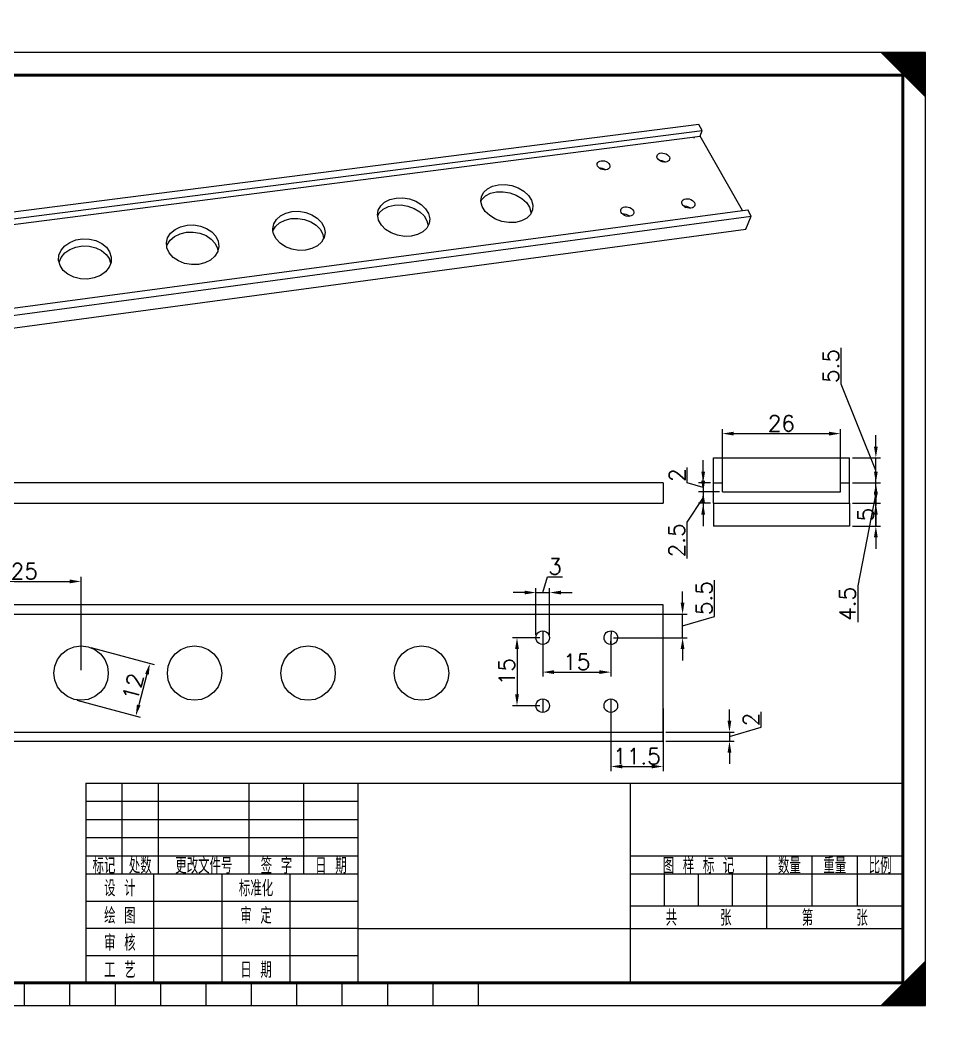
# Model space of a CAD drawing. Extents: x 540 to 851, y 596 to 820.
# Drawn here: x 644.8 to 851.3, y 595.6 to 819.8 of the extents above; entities that cross this region are included whole.
import ezdxf
from ezdxf.enums import TextEntityAlignment as Align

# ---------------------------------------------------------------- set-up
doc = ezdxf.new("R2010")
doc.units = 0
doc.header["$LTSCALE"] = 2
doc.layers.get('0').update_dxf_attribs({"linetype": 'CONTINUOUS', "lineweight": 18})
doc.layers.get('DEFPOINTS').update_dxf_attribs({"linetype": 'CONTINUOUS', "lineweight": 18})
for name, color, linetype, lineweight in [('00', 7, 'CONTINUOUS', 18), ('1', 6, 'CONTINUOUS', 18), ('BORDER', 7, 'CONTINUOUS', 18), ('DIM', 1, 'CONTINUOUS', 18), ('TEXT', 7, 'CONTINUOUS', 18)]:
    doc.layers.add(name, color=color, linetype=linetype, lineweight=lineweight)
doc.styles.get("Standard").update_dxf_attribs({"font": 'txt.shx', "bigfont": 'hzcf.shx'})
doc.styles.add('YKYHZ', font='gbenor.shx', dxfattribs={"bigfont": 'gbcbig.shx'})
doc.dimstyles.get("Standard").update_dxf_attribs({"dimtxt": 3.5, "dimasz": 2.5, "dimexe": 1, "dimexo": 0.625, "dimgap": 0.5, "dimtad": 1, "dimzin": 12, "dimdsep": 46, "dimtxsty": 'Standard', "dimcen": -0.09, "dimclrd": 256, "dimclre": 256, "dimclrt": 7, "dimazin": 3, "dimtfac": 1, "dimtmove": 1, "dimatfit": 3, "dimfxl": 1, "dimtolj": 1, "dimtzin": 0, "dimlwd": -1, "dimlwe": -1, "dimarcsym": 0})

# ---------------------------------------------------------------- blocks, each defined once
blk = doc.blocks.new('*U0')
at = {"layer": '00', "color": 7, "linetype": 'Continuous', "ltscale": 5}
for p, q in [((112, 49), (292, 49)), ((112, 49), (112, 5)), ((172, 5), (172, 49)), ((232, 5), (232, 49)), ((292, 5), (292, 49)), ((112, 29), (172, 29)), ((127, 5), (127, 29)), ((142, 5), (142, 29)), ((157, 5), (157, 29)), ((172, 17), (292, 17))]:
    blk.add_line(p, q, dxfattribs=at)
at = {"layer": '1', "color": 5, "linetype": 'Continuous', "ltscale": 5}
for p, q in [((120, 29), (120, 49)), ((128, 29), (128, 49)), ((148, 29), (148, 49)), ((160, 29), (160, 49)), ((112, 45), (172, 45)), ((112, 41), (172, 41)), ((112, 37), (172, 37)), ((112, 33), (172, 33)), ((232, 33), (292, 33)), ((262, 17), (262, 33)), ((272, 22), (272, 33)), ((282, 22), (282, 33)), ((232, 29), (292, 29)), ((239.5, 22), (239.5, 29)), ((247, 22), (247, 29)), ((254.5, 22), (254.5, 29)), ((112, 23), (172, 23)), ((232, 22), (292, 22)), ((172, 17), (112, 17)), ((112, 11), (172, 11))]:
    blk.add_line(p, q, dxfattribs=at)
at = {"layer": 'BORDER', "color": 1, "linetype": 'Continuous', "ltscale": 5}
for points in [[(297, 210, 0, 14.14, 0), (292, 205, 14.14, 14.14, 0)], [(297, 0, 0, 14.14, 0), (292, 5, 14.14, 14.14, 0)]]:
    blk.add_lwpolyline(points, format="xyseb", dxfattribs=at)
blk.add_lwpolyline([(0, 0), (297, 0), (297, 210), (0, 210)], close=True, dxfattribs=at)
at = {"layer": 'BORDER', "color": 1, "linetype": 'Continuous', "ltscale": 5, "const_width": 0.7}
blk.add_lwpolyline([(25, 5), (292, 5), (292, 205), (25, 205)], close=True, dxfattribs=at)
at = {"layer": 'TEXT', "color": 1, "linetype": 'Continuous', "ltscale": 5}
for points in [[(98.5, 0), (98.5, 5)], [(108.5, 0), (108.5, 5)], [(118.5, 0), (118.5, 5)], [(128.5, 0), (128.5, 5)], [(138.5, 0), (138.5, 5)], [(148.5, 0), (148.5, 5)], [(158.5, 0), (158.5, 5)], [(168.5, 0), (168.5, 5)], [(178.5, 0), (178.5, 5)], [(188.5, 0), (188.5, 5)], [(198.5, 0), (198.5, 5)], [(98.5, 0), (198.5, 0)]]:
    blk.add_lwpolyline(points, dxfattribs=at)
at = {"layer": 'TEXT', "color": 7, "linetype": 'Continuous', "ltscale": 5, "style": 'YKYHZ'}
for s, p in [('标记', (116, 31)), ('处数', (124, 31)), ('更改文件号', (138, 31)), ('签 字', (154, 31)), ('日 期', (166, 31)), ('图 样 标 记', (247, 31)), ('数量', (267, 31)), ('重量', (277, 31)), ('比例', (287, 31)), ('设 计', (119.5, 26)), ('标准化', (149.5, 26)), ('绘 图', (119.5, 20)), ('审 定', (149.5, 20)), ('共     张', (247, 19.5)), ('第     张', (277, 19.5)), ('审 核', (119.5, 14)), ('工 艺', (119.5, 8)), ('日 期', (149.5, 8))]:
    blk.add_text(s, height=3.5, dxfattribs=at).set_placement(p, align=Align.MIDDLE)
blk = doc.blocks.new('*D5')
at = {"layer": 'DEFPOINTS', "color": 0, "ltscale": 5, "transparency": 16777216}
for p in [(797.49, 717.86), (795.26, 715.86), (799.49, 715.86)]:
    blk.add_point(p, dxfattribs=at)
at = {"layer": 'DIM', "ltscale": 5, "transparency": 16777216}
for p, q in [((795.26, 720.36), (795.26, 722.86)), ((791.76, 717.91), (791.76, 721.25)), ((795.26, 716.86), (791.76, 717.91)), ((796.87, 717.86), (794.26, 717.86)), ((795.26, 717.86), (795.26, 715.86)), ((795.26, 717.86), (795.26, 715.86)), ((798.87, 715.86), (794.26, 715.86)), ((795.26, 713.36), (795.26, 710.86))]:
    blk.add_line(p, q, dxfattribs=at)
for points in [[(794.84, 720.36), (795.67, 720.36), (795.26, 717.86)], [(794.84, 713.36), (795.67, 713.36), (795.26, 715.86)]]:
    blk.add_solid(points, dxfattribs=at)
at = {"layer": 'DIM', "color": 7, "ltscale": 5, "transparency": 16777216, "insert": (789.51, 719.58), "char_height": 3.5, "attachment_point": 5, "rotation": 90}
blk.add_mtext('\\A1;2', dxfattribs=at)
blk = doc.blocks.new('*D6')
at = {"layer": 'DEFPOINTS', "color": 0, "ltscale": 5, "transparency": 16777216}
for p in [(799.49, 715.86), (795.26, 713.36), (797.49, 713.36)]:
    blk.add_point(p, dxfattribs=at)
at = {"layer": 'DIM', "ltscale": 5, "transparency": 16777216}
for p, q in [((795.26, 718.36), (795.26, 720.86)), ((798.87, 715.86), (794.26, 715.86)), ((795.26, 715.86), (795.26, 713.36)), ((795.26, 715.86), (795.26, 713.36)), ((795.26, 714.61), (791.69, 709.2)), ((796.87, 713.36), (794.26, 713.36)), ((795.26, 710.86), (795.26, 708.36)), ((791.69, 709.2), (791.69, 701.2))]:
    blk.add_line(p, q, dxfattribs=at)
for points in [[(794.84, 718.36), (795.67, 718.36), (795.26, 715.86)], [(794.84, 710.86), (795.67, 710.86), (795.26, 713.36)]]:
    blk.add_solid(points, dxfattribs=at)
at = {"layer": 'DIM', "color": 7, "ltscale": 5, "transparency": 16777216, "insert": (789.44, 705.2), "char_height": 3.5, "attachment_point": 5, "rotation": 90}
blk.add_mtext('\\A1;2.5', dxfattribs=at)
blk = doc.blocks.new('*D7')
at = {"layer": 'DEFPOINTS', "color": 0, "ltscale": 5, "transparency": 16777216}
for p in [(825.49, 728.72), (799.49, 715.86), (825.49, 715.86)]:
    blk.add_point(p, dxfattribs=at)
at = {"layer": 'DIM', "ltscale": 5, "transparency": 16777216}
for p, q in [((799.49, 716.49), (799.49, 729.72)), ((801.99, 728.72), (822.99, 728.72)), ((825.49, 716.49), (825.49, 729.72))]:
    blk.add_line(p, q, dxfattribs=at)
for points in [[(801.99, 729.14), (801.99, 728.3), (799.49, 728.72)], [(822.99, 729.14), (822.99, 728.3), (825.49, 728.72)]]:
    blk.add_solid(points, dxfattribs=at)
at = {"layer": 'DIM', "color": 7, "ltscale": 5, "transparency": 16777216, "insert": (812.49, 730.97), "char_height": 3.5, "attachment_point": 5}
blk.add_mtext('\\A1;26', dxfattribs=at)
blk = doc.blocks.new('*D8')
at = {"layer": 'DEFPOINTS', "color": 0, "ltscale": 5, "transparency": 16777216}
for p in [(761.41, 693.7), (758.41, 683.76), (761.41, 683.76)]:
    blk.add_point(p, dxfattribs=at)
at = {"layer": 'DIM', "ltscale": 5, "transparency": 16777216}
for p, q in [((759.91, 693.7), (760.96, 697.2)), ((760.96, 697.2), (764.29, 697.2)), ((755.91, 693.7), (753.41, 693.7)), ((758.41, 684.39), (758.41, 694.7)), ((758.41, 693.7), (761.41, 693.7)), ((758.41, 693.7), (761.41, 693.7)), ((761.41, 684.39), (761.41, 694.7)), ((763.91, 693.7), (766.41, 693.7))]:
    blk.add_line(p, q, dxfattribs=at)
for points in [[(755.91, 694.12), (755.91, 693.29), (758.41, 693.7)], [(763.91, 694.12), (763.91, 693.29), (761.41, 693.7)]]:
    blk.add_solid(points, dxfattribs=at)
at = {"layer": 'DIM', "color": 7, "ltscale": 5, "transparency": 16777216, "insert": (762.62, 699.45), "char_height": 3.5, "attachment_point": 5}
blk.add_mtext('\\A1;3', dxfattribs=at)
blk = doc.blocks.new('*D9')
at = {"layer": 'DEFPOINTS', "color": 0, "ltscale": 5, "transparency": 16777216}
for p in [(759.91, 683.76), (774.91, 683.76), (774.91, 676.17)]:
    blk.add_point(p, dxfattribs=at)
at = {"layer": 'DIM', "ltscale": 5, "transparency": 16777216}
for p, q in [((759.91, 683.14), (759.91, 675.17)), ((774.91, 683.14), (774.91, 675.17)), ((762.41, 676.17), (772.41, 676.17))]:
    blk.add_line(p, q, dxfattribs=at)
for points in [[(762.41, 676.59), (762.41, 675.76), (759.91, 676.17)], [(772.41, 676.59), (772.41, 675.76), (774.91, 676.17)]]:
    blk.add_solid(points, dxfattribs=at)
at = {"layer": 'DIM', "color": 7, "ltscale": 5, "transparency": 16777216, "insert": (767.41, 678.42), "char_height": 3.5, "attachment_point": 5}
blk.add_mtext('\\A1;15', dxfattribs=at)
blk = doc.blocks.new('*D10')
at = {"layer": 'DEFPOINTS', "color": 0, "ltscale": 5, "transparency": 16777216}
for p in [(759.91, 683.76), (754.24, 668.76), (759.91, 668.76)]:
    blk.add_point(p, dxfattribs=at)
at = {"layer": 'DIM', "ltscale": 5, "transparency": 16777216}
for p, q in [((759.28, 683.76), (753.24, 683.76)), ((754.24, 681.26), (754.24, 671.26)), ((759.28, 668.76), (753.24, 668.76))]:
    blk.add_line(p, q, dxfattribs=at)
for points in [[(753.82, 681.26), (754.66, 681.26), (754.24, 683.76)], [(753.82, 671.26), (754.66, 671.26), (754.24, 668.76)]]:
    blk.add_solid(points, dxfattribs=at)
at = {"layer": 'DIM', "color": 7, "ltscale": 5, "transparency": 16777216, "insert": (751.99, 676.26), "char_height": 3.5, "attachment_point": 5, "rotation": 90}
blk.add_mtext('\\A1;15', dxfattribs=at)
blk = doc.blocks.new('*D11')
at = {"layer": 'DEFPOINTS', "color": 0, "ltscale": 5, "transparency": 16777216}
for p in [(774.91, 688.96), (790.72, 688.96), (774.91, 683.76)]:
    blk.add_point(p, dxfattribs=at)
at = {"layer": 'DIM', "ltscale": 5, "transparency": 16777216}
for p, q in [((797.72, 688.46), (797.72, 696.46)), ((790.72, 691.46), (790.72, 693.96)), ((775.53, 688.96), (791.72, 688.96)), ((790.72, 683.76), (790.72, 688.96)), ((790.72, 683.76), (790.72, 688.96)), ((790.72, 686.36), (797.72, 688.46)), ((775.53, 683.76), (791.72, 683.76)), ((790.72, 681.26), (790.72, 678.76))]:
    blk.add_line(p, q, dxfattribs=at)
for points in [[(790.3, 691.46), (791.13, 691.46), (790.72, 688.96)], [(790.3, 681.26), (791.13, 681.26), (790.72, 683.76)]]:
    blk.add_solid(points, dxfattribs=at)
at = {"layer": 'DIM', "color": 7, "ltscale": 5, "transparency": 16777216, "insert": (795.47, 692.46), "char_height": 3.5, "attachment_point": 5, "rotation": 90}
blk.add_mtext('\\A1;5.5', dxfattribs=at)
blk = doc.blocks.new('*D12')
at = {"layer": 'DEFPOINTS', "color": 0, "ltscale": 5, "transparency": 16777216}
for p in [(774.91, 668.76), (786.41, 668.76), (786.41, 655.38)]:
    blk.add_point(p, dxfattribs=at)
at = {"layer": 'DIM', "ltscale": 5, "transparency": 16777216}
for p, q in [((774.91, 668.14), (774.91, 654.38)), ((786.41, 668.14), (786.41, 654.38)), ((777.41, 655.38), (783.91, 655.38))]:
    blk.add_line(p, q, dxfattribs=at)
for points in [[(777.41, 655.79), (777.41, 654.96), (774.91, 655.38)], [(783.91, 655.79), (783.91, 654.96), (786.41, 655.38)]]:
    blk.add_solid(points, dxfattribs=at)
at = {"layer": 'DIM', "color": 7, "ltscale": 5, "transparency": 16777216, "insert": (780.66, 657.63), "char_height": 3.5, "attachment_point": 5}
blk.add_mtext('\\A1;11.5', dxfattribs=at)
blk = doc.blocks.new('*D16')
at = {"layer": 'DEFPOINTS', "color": 0, "ltscale": 5, "transparency": 16777216}
for p in [(659.76, 681.76), (656.65, 670.16), (670.25, 666.52)]:
    blk.add_point(p, dxfattribs=at)
at = {"layer": 'DIM', "ltscale": 5, "transparency": 16777216}
for p, q in [((660.36, 681.59), (674.32, 677.85)), ((672.71, 675.7), (670.9, 668.94)), ((657.25, 670), (671.22, 666.26))]:
    blk.add_line(p, q, dxfattribs=at)
for points in [[(672.31, 675.81), (673.11, 675.59), (673.36, 678.11)], [(670.5, 669.04), (671.3, 668.83), (670.25, 666.52)]]:
    blk.add_solid(points, dxfattribs=at)
at = {"layer": 'DIM', "color": 7, "ltscale": 5, "transparency": 16777216, "insert": (669.63, 672.9), "char_height": 3.5, "attachment_point": 5, "rotation": 75}
blk.add_mtext('\\A1;12', dxfattribs=at)
blk = doc.blocks.new('*D18')
at = {"layer": 'DEFPOINTS', "color": 0, "ltscale": 5, "transparency": 16777216}
for p in [(658.2, 696.15), (633.2, 675.96), (658.2, 675.96)]:
    blk.add_point(p, dxfattribs=at)
at = {"layer": 'DIM', "ltscale": 5, "transparency": 16777216}
for p, q in [((633.2, 676.59), (633.2, 697.15)), ((658.2, 676.59), (658.2, 697.15)), ((635.7, 696.15), (655.7, 696.15))]:
    blk.add_line(p, q, dxfattribs=at)
for points in [[(635.7, 696.57), (635.7, 695.74), (633.2, 696.15)], [(655.7, 696.57), (655.7, 695.74), (658.2, 696.15)]]:
    blk.add_solid(points, dxfattribs=at)
at = {"layer": 'DIM', "color": 7, "ltscale": 5, "transparency": 16777216, "insert": (645.7, 698.4), "char_height": 3.5, "attachment_point": 5}
blk.add_mtext('\\A1;25', dxfattribs=at)
blk = doc.blocks.new('*D19')
at = {"layer": 'DEFPOINTS', "color": 0, "ltscale": 5, "transparency": 16777216}
for p in [(786.41, 662.96), (786.41, 660.96), (801.05, 660.96)]:
    blk.add_point(p, dxfattribs=at)
at = {"layer": 'DIM', "ltscale": 5, "transparency": 16777216}
for p, q in [((801.05, 665.46), (801.05, 667.96)), ((808.05, 664.06), (808.05, 667.39)), ((801.05, 661.96), (808.05, 664.06)), ((787.03, 662.96), (802.05, 662.96)), ((801.05, 662.96), (801.05, 660.96)), ((801.05, 662.96), (801.05, 660.96)), ((787.03, 660.96), (802.05, 660.96)), ((801.05, 658.46), (801.05, 655.96))]:
    blk.add_line(p, q, dxfattribs=at)
for points in [[(800.63, 665.46), (801.46, 665.46), (801.05, 662.96)], [(800.63, 658.46), (801.46, 658.46), (801.05, 660.96)]]:
    blk.add_solid(points, dxfattribs=at)
at = {"layer": 'DIM', "color": 7, "ltscale": 5, "transparency": 16777216, "insert": (805.8, 665.73), "char_height": 3.5, "attachment_point": 5, "rotation": 90}
blk.add_mtext('\\A1;2', dxfattribs=at)
blk = doc.blocks.new('*D20')
at = {"layer": 'DEFPOINTS', "color": 0, "ltscale": 5, "transparency": 16777216}
for p in [(827.49, 713.36), (833.3, 713.36), (827.49, 708.36)]:
    blk.add_point(p, dxfattribs=at)
at = {"layer": 'DIM', "ltscale": 5, "transparency": 16777216}
for p, q in [((833.3, 715.86), (833.3, 718.36)), ((828.12, 713.36), (834.3, 713.36)), ((833.3, 708.36), (833.3, 713.36)), ((828.12, 708.36), (834.3, 708.36)), ((833.3, 705.86), (833.3, 703.36))]:
    blk.add_line(p, q, dxfattribs=at)
for points in [[(832.88, 715.86), (833.71, 715.86), (833.3, 713.36)], [(832.88, 705.86), (833.71, 705.86), (833.3, 708.36)]]:
    blk.add_solid(points, dxfattribs=at)
at = {"layer": 'DIM', "color": 7, "ltscale": 5, "transparency": 16777216, "insert": (831.05, 710.86), "char_height": 3.5, "attachment_point": 5, "rotation": 90}
blk.add_mtext('\\A1;5', dxfattribs=at)
blk = doc.blocks.new('*D21')
at = {"layer": 'DEFPOINTS', "color": 0, "ltscale": 5, "transparency": 16777216}
for p in [(827.49, 717.86), (833.3, 717.86), (827.49, 713.36)]:
    blk.add_point(p, dxfattribs=at)
at = {"layer": 'DIM', "ltscale": 5, "transparency": 16777216}
for p, q in [((833.3, 720.36), (833.3, 722.86)), ((828.12, 717.86), (834.3, 717.86)), ((833.3, 713.36), (833.3, 717.86)), ((833.3, 713.36), (833.3, 717.86)), ((833.3, 715.61), (829.3, 695.21)), ((828.12, 713.36), (834.3, 713.36)), ((833.3, 710.86), (833.3, 708.36)), ((829.3, 695.21), (829.3, 687.21))]:
    blk.add_line(p, q, dxfattribs=at)
for points in [[(832.88, 720.36), (833.71, 720.36), (833.3, 717.86)], [(832.88, 710.86), (833.71, 710.86), (833.3, 713.36)]]:
    blk.add_solid(points, dxfattribs=at)
at = {"layer": 'DIM', "color": 7, "ltscale": 5, "transparency": 16777216, "insert": (827.05, 691.21), "char_height": 3.5, "attachment_point": 5, "rotation": 90}
blk.add_mtext('\\A1;4.5', dxfattribs=at)
blk = doc.blocks.new('*D22')
at = {"layer": 'DEFPOINTS', "color": 0, "ltscale": 5, "transparency": 16777216}
for p in [(827.49, 723.36), (833.3, 723.36), (827.49, 717.86)]:
    blk.add_point(p, dxfattribs=at)
at = {"layer": 'DIM', "ltscale": 5, "transparency": 16777216}
for p, q in [((825.66, 739.61), (825.66, 747.61)), ((833.3, 720.61), (825.66, 739.61)), ((833.3, 725.86), (833.3, 728.36)), ((828.12, 723.36), (834.3, 723.36)), ((833.3, 717.86), (833.3, 723.36)), ((833.3, 717.86), (833.3, 723.36)), ((828.12, 717.86), (834.3, 717.86)), ((833.3, 715.36), (833.3, 712.86))]:
    blk.add_line(p, q, dxfattribs=at)
for points in [[(832.88, 725.86), (833.71, 725.86), (833.3, 723.36)], [(832.88, 715.36), (833.71, 715.36), (833.3, 717.86)]]:
    blk.add_solid(points, dxfattribs=at)
at = {"layer": 'DIM', "color": 7, "ltscale": 5, "transparency": 16777216, "insert": (823.41, 743.61), "char_height": 3.5, "attachment_point": 5, "rotation": 90}
blk.add_mtext('\\A1;5.5', dxfattribs=at)

msp = doc.modelspace()

# ---------------------------------------------------------------- linework, layer by layer
for p, q in [((794.317, 796.796), (612.143, 773.536)), ((795.054, 795.51), (794.317, 796.796)), ((612.331, 772.103), (795.054, 795.51)), ((612.487, 770.839), (794.573, 794.232)), ((793.26, 793.96), (793.291, 794.044)), ((793.304, 793.836), (793.263, 793.908)), ((794.573, 794.232), (795.054, 795.51)), ((803.89, 777.884), (794.573, 794.232)), ((785.062, 789.7), (785.085, 789.952)), ((785.136, 789.439), (785.062, 789.7)), ((785.085, 789.952), (785.202, 790.176)), ((785.136, 789.439), (785.301, 789.184)), ((785.202, 790.176), (785.406, 790.358)), ((785.547, 788.955), (785.301, 789.184)), ((785.406, 790.358), (785.682, 790.484)), ((785.682, 790.484), (786.012, 790.547)), ((786.012, 790.547), (786.374, 790.543)), ((786.374, 790.543), (786.743, 790.471)), ((786.743, 790.471), (787.093, 790.337)), ((787.093, 790.337), (787.402, 790.15)), ((787.402, 790.15), (787.648, 789.921)), ((787.648, 789.921), (787.815, 789.667)), ((787.869, 789.153), (787.753, 788.928)), ((787.815, 789.667), (787.89, 789.405)), ((787.89, 789.405), (787.869, 789.153)), ((771.9, 787.939), (771.91, 788.197)), ((771.986, 787.676), (771.9, 787.939)), ((771.91, 788.197), (772.015, 788.43)), ((772.163, 787.423), (771.986, 787.676)), ((772.015, 788.43), (772.208, 788.623)), ((772.347, 787.261), (772.163, 787.423)), ((772.208, 788.623), (772.476, 788.763)), ((772.347, 787.261), (772.648, 787.27)), ((772.418, 787.199), (772.347, 787.261)), ((772.734, 787.019), (772.418, 787.199)), ((772.476, 788.763), (772.8, 788.841)), ((772.648, 787.27), (773.015, 787.212)), ((773.089, 786.896), (772.734, 787.019)), ((772.8, 788.841), (773.159, 788.852)), ((773.015, 787.212), (773.367, 787.089)), ((773.46, 786.837), (773.089, 786.896)), ((773.159, 788.852), (773.528, 788.794)), ((773.367, 787.089), (773.681, 786.911)), ((773.755, 786.846), (773.46, 786.837)), ((773.528, 788.794), (773.882, 788.671)), ((773.681, 786.911), (773.755, 786.846)), ((773.82, 786.848), (773.755, 786.846)), ((774.145, 786.926), (773.82, 786.848)), ((773.882, 788.671), (774.197, 788.493)), ((774.414, 787.068), (774.145, 786.926)), ((774.197, 788.493), (774.453, 788.27)), ((774.606, 787.262), (774.414, 787.068)), ((774.453, 788.27), (774.63, 788.018)), ((774.71, 787.497), (774.606, 787.262)), ((774.63, 788.018), (774.718, 787.754)), ((774.718, 787.754), (774.71, 787.497)), ((785.547, 788.955), (785.808, 788.96)), ((785.856, 788.766), (785.547, 788.955)), ((785.808, 788.96), (786.175, 788.888)), ((786.208, 788.631), (785.856, 788.766)), ((786.175, 788.888), (786.524, 788.754)), ((786.578, 788.558), (786.208, 788.631)), ((786.524, 788.754), (786.831, 788.567)), ((786.831, 788.567), (786.578, 788.558)), ((786.941, 788.554), (786.831, 788.567)), ((787.273, 788.618), (786.941, 788.554)), ((787.55, 788.745), (787.273, 788.618)), ((787.753, 788.928), (787.55, 788.745)), ((746.881, 781.867), (747.709, 782.662)), ((747.709, 782.662), (748.827, 783.239)), ((748.827, 783.239), (750.157, 783.559)), ((750.157, 783.559), (751.611, 783.601)), ((751.611, 783.601), (753.094, 783.363)), ((753.094, 783.363), (754.507, 782.861)), ((754.507, 782.861), (755.754, 782.126)), ((725.084, 779.718), (726.239, 780.303)), ((726.239, 780.303), (727.595, 780.627)), ((727.595, 780.627), (729.062, 780.669)), ((729.062, 780.669), (730.542, 780.428)), ((730.542, 780.428), (731.938, 779.919)), ((746.305, 779.946), (746.397, 780.904)), ((746.305, 779.946), (746.477, 780.29)), ((746.397, 780.904), (746.881, 781.867)), ((746.477, 780.29), (747.303, 781.085)), ((747.303, 781.085), (748.416, 781.661)), ((748.416, 781.661), (749.74, 781.98)), ((749.74, 781.98), (751.189, 782.023)), ((751.189, 782.023), (752.665, 781.785)), ((752.665, 781.785), (754.07, 781.283)), ((754.07, 781.283), (755.312, 780.549)), ((755.312, 780.549), (756.306, 779.63)), ((755.754, 782.126), (756.753, 781.207)), ((756.753, 781.207), (757.435, 780.164)), ((757.435, 780.164), (757.75, 779.068)), ((790.548, 779.794), (790.644, 780.036)), ((790.644, 780.036), (790.833, 780.237)), ((790.833, 780.237), (791.099, 780.383)), ((791.099, 780.383), (791.426, 780.464)), ((791.426, 780.464), (791.792, 780.475)), ((791.792, 780.475), (792.17, 780.414)), ((792.17, 780.414), (792.537, 780.287)), ((792.537, 780.287), (792.867, 780.101)), ((792.867, 780.101), (793.137, 779.87)), ((614.884, 752.589), (803.89, 777.884)), ((723.511, 776.854), (723.671, 777.935)), ((723.671, 777.935), (724.208, 778.911)), ((723.902, 777.337), (724.775, 778.143)), ((724.208, 778.911), (725.084, 779.718)), ((724.775, 778.143), (725.925, 778.727)), ((725.925, 778.727), (727.276, 779.051)), ((727.276, 779.051), (728.736, 779.093)), ((728.736, 779.093), (730.21, 778.853)), ((730.21, 778.853), (731.599, 778.344)), ((731.599, 778.344), (732.811, 777.599)), ((731.938, 779.919), (733.156, 779.174)), ((733.156, 779.174), (734.113, 778.242)), ((734.113, 778.242), (734.744, 777.185)), ((746.295, 779.837), (746.305, 779.946)), ((746.582, 778.739), (746.295, 779.837)), ((747.242, 777.685), (746.582, 778.739)), ((756.306, 779.63), (756.983, 778.588)), ((756.983, 778.588), (757.295, 777.493)), ((757.674, 777.992), (757.27, 777.137)), ((757.75, 779.068), (757.674, 777.992)), ((777.088, 777.739), (777.095, 778.008)), ((777.095, 778.008), (777.199, 778.253)), ((777.199, 778.253), (777.394, 778.455)), ((777.394, 778.455), (777.667, 778.602)), ((777.667, 778.602), (777.998, 778.684)), ((777.998, 778.684), (778.365, 778.695)), ((778.365, 778.695), (778.743, 778.634)), ((778.743, 778.634), (779.107, 778.506)), ((779.107, 778.506), (779.433, 778.319)), ((779.433, 778.319), (779.697, 778.085)), ((779.697, 778.085), (779.882, 777.821)), ((779.882, 777.821), (779.975, 777.545)), ((790.549, 779.526), (790.548, 779.794)), ((790.649, 779.252), (790.549, 779.526)), ((790.84, 778.989), (790.649, 779.252)), ((790.953, 778.892), (790.84, 778.989)), ((790.953, 778.892), (791.188, 778.899)), ((791.109, 778.756), (790.953, 778.892)), ((791.109, 778.756), (791.44, 778.569)), ((791.188, 778.899), (791.565, 778.838)), ((791.808, 778.441), (791.44, 778.569)), ((791.565, 778.838), (791.93, 778.711)), ((792.188, 778.38), (791.808, 778.441)), ((791.93, 778.711), (792.258, 778.526)), ((792.419, 778.387), (792.188, 778.38)), ((792.258, 778.526), (792.419, 778.387)), ((792.555, 778.391), (792.419, 778.387)), ((792.883, 778.473), (792.555, 778.391)), ((793.151, 778.62), (792.883, 778.473)), ((793.137, 779.87), (793.329, 779.608)), ((793.338, 778.822), (793.151, 778.62)), ((793.329, 779.608), (793.43, 779.334)), ((793.434, 779.066), (793.338, 778.822)), ((793.43, 779.334), (793.434, 779.066)), ((803.89, 777.884), (805.06, 778.04)), ((805.864, 776.636), (805.06, 778.04)), ((615.09, 751.017), (805.864, 776.636)), ((700.632, 774.926), (701.224, 775.916)), ((701.224, 775.916), (702.149, 776.733)), ((701.94, 775.161), (703.129, 775.753)), ((702.149, 776.733), (703.343, 777.326)), ((703.129, 775.753), (704.506, 776.081)), ((703.343, 777.326), (704.725, 777.654)), ((704.506, 776.081), (705.978, 776.124)), ((704.725, 777.654), (706.205, 777.698)), ((705.978, 776.124), (707.449, 775.88)), ((706.205, 777.698), (707.682, 777.454)), ((707.449, 775.88), (708.821, 775.364)), ((707.682, 777.454), (709.06, 776.937)), ((709.06, 776.937), (710.247, 776.182)), ((710.247, 776.182), (711.162, 775.237)), ((723.546, 776.687), (723.511, 776.854)), ((723.546, 776.687), (723.902, 777.337)), ((723.743, 775.741), (723.546, 776.687)), ((724.352, 774.672), (723.743, 775.741)), ((732.811, 777.599), (733.763, 776.668)), ((733.763, 776.668), (734.391, 775.612)), ((734.391, 775.612), (734.64, 774.539)), ((734.744, 777.185), (735.004, 776.074)), ((735.004, 776.074), (734.872, 774.984)), ((748.233, 776.747), (747.242, 777.685)), ((749.488, 775.991), (748.233, 776.747)), ((750.92, 775.471), (749.488, 775.991)), ((755.264, 775.6), (753.913, 775.268)), ((756.389, 776.195), (755.264, 775.6)), ((757.211, 777.012), (756.389, 776.195)), ((757.27, 777.137), (757.211, 777.012)), ((757.295, 777.493), (757.27, 777.137)), ((777.179, 777.462), (777.088, 777.739)), ((777.363, 777.197), (777.179, 777.462)), ((777.461, 777.11), (777.363, 777.197)), ((777.461, 777.11), (777.819, 777.12)), ((777.627, 776.963), (777.461, 777.11)), ((777.952, 776.774), (777.627, 776.963)), ((777.819, 777.12), (778.195, 777.06)), ((778.318, 776.645), (777.952, 776.774)), ((778.195, 777.06), (778.558, 776.932)), ((778.698, 776.583), (778.318, 776.645)), ((778.558, 776.932), (778.881, 776.744)), ((779.067, 776.594), (778.698, 776.583)), ((778.881, 776.744), (779.067, 776.594)), ((779.399, 776.677), (779.067, 776.594)), ((779.672, 776.825), (779.399, 776.677)), ((779.867, 777.029), (779.672, 776.825)), ((779.97, 777.274), (779.867, 777.029)), ((779.975, 777.545), (779.97, 777.274)), ((804.653, 773.797), (805.864, 776.636)), ((615.432, 748.232), (804.653, 773.797)), ((677.923, 772.879), (678.898, 773.708)), ((678.898, 773.708), (680.132, 774.308)), ((680.132, 774.308), (681.541, 774.641)), ((681.541, 774.641), (683.033, 774.685)), ((683.033, 774.685), (684.508, 774.438)), ((684.508, 774.438), (685.868, 773.914)), ((685.868, 773.914), (687.023, 773.148)), ((700.414, 773.83), (700.632, 774.926)), ((700.475, 773.432), (700.414, 773.83)), ((700.475, 773.432), (701.019, 774.344)), ((700.588, 772.702), (700.475, 773.432)), ((701.019, 774.344), (701.94, 775.161)), ((708.821, 775.364), (710.002, 774.61)), ((710.002, 774.61), (710.912, 773.666)), ((710.912, 773.666), (711.489, 772.596)), ((711.162, 775.237), (711.742, 774.166)), ((711.742, 774.166), (711.945, 773.039)), ((725.301, 773.721), (724.352, 774.672)), ((726.524, 772.955), (725.301, 773.721)), ((734.354, 773.99), (733.484, 773.162)), ((734.64, 774.539), (734.354, 773.99)), ((734.872, 774.984), (734.64, 774.539)), ((752.431, 775.224), (750.92, 775.471)), ((753.913, 775.268), (752.431, 775.224)), ((655.709, 770.862), (657.045, 771.388)), ((657.045, 771.388), (658.515, 771.633)), ((658.515, 771.633), (660.019, 771.583)), ((660.019, 771.583), (661.46, 771.239)), ((661.46, 771.239), (662.74, 770.625)), ((676.996, 770.764), (677.274, 771.875)), ((677.175, 770.307), (677.822, 771.31)), ((677.274, 771.875), (677.923, 772.879)), ((677.822, 771.31), (678.792, 772.138)), ((678.792, 772.138), (680.021, 772.738)), ((680.021, 772.738), (681.424, 773.071)), ((681.424, 773.071), (682.909, 773.115)), ((682.909, 773.115), (684.377, 772.867)), ((684.377, 772.867), (685.731, 772.344)), ((685.731, 772.344), (686.88, 771.579)), ((686.88, 771.579), (687.747, 770.622)), ((687.023, 773.148), (687.894, 772.191)), ((687.894, 772.191), (688.421, 771.105)), ((688.421, 771.105), (688.565, 769.962)), ((701.145, 771.618), (700.588, 772.702)), ((702.05, 770.654), (701.145, 771.618)), ((711.642, 771.738), (711.18, 770.926)), ((711.489, 772.596), (711.642, 771.738)), ((711.754, 771.934), (711.642, 771.738)), ((711.945, 773.039), (711.754, 771.934)), ((727.939, 772.428), (726.524, 772.955)), ((729.447, 772.177), (727.939, 772.428)), ((730.942, 772.222), (729.447, 772.177)), ((732.32, 772.558), (730.942, 772.222)), ((733.484, 773.162), (732.32, 772.558)), ((653.318, 768.023), (653.779, 769.123)), ((653.779, 769.123), (654.595, 770.09)), ((654.595, 770.09), (655.709, 770.862)), ((654.598, 768.524), (655.707, 769.295)), ((655.707, 769.295), (657.038, 769.82)), ((657.038, 769.82), (658.5, 770.065)), ((658.5, 770.065), (659.998, 770.015)), ((659.998, 770.015), (661.432, 769.672)), ((661.432, 769.672), (662.707, 769.059)), ((662.707, 769.059), (663.737, 768.215)), ((662.74, 770.625), (663.775, 769.781)), ((663.775, 769.781), (664.493, 768.76)), ((677.08, 769.927), (676.996, 770.764)), ((677.08, 769.927), (677.175, 770.307)), ((677.111, 769.62), (677.08, 769.927)), ((677.614, 768.521), (677.111, 769.62)), ((688.314, 768.841), (687.683, 767.82)), ((687.747, 770.622), (688.271, 769.537)), ((688.271, 769.537), (688.343, 768.968)), ((688.343, 768.968), (688.314, 768.841)), ((688.565, 769.962), (688.343, 768.968)), ((703.241, 769.877), (702.05, 770.654)), ((704.638, 769.342), (703.241, 769.877)), ((706.143, 769.088), (704.638, 769.342)), ((707.651, 769.134), (706.143, 769.088)), ((709.056, 769.474), (707.651, 769.134)), ((710.26, 770.087), (709.056, 769.474)), ((711.18, 770.926), (710.26, 770.087)), ((653.245, 766.865), (653.318, 768.023)), ((653.348, 766.501), (653.245, 766.865)), ((653.348, 766.501), (653.786, 767.557)), ((653.786, 767.557), (654.598, 768.524)), ((663.737, 768.215), (664.451, 767.196)), ((664.731, 766.294), (664.451, 767.196)), ((664.493, 768.76), (664.844, 767.632)), ((664.844, 767.632), (664.801, 766.472)), ((678.474, 767.543), (677.614, 768.521)), ((679.633, 766.755), (678.474, 767.543)), ((681.011, 766.213), (679.633, 766.755)), ((686.711, 766.968), (685.466, 766.348)), ((687.683, 767.82), (686.711, 766.968)), ((653.569, 765.727), (653.348, 766.501)), ((654.27, 764.688), (653.569, 765.727)), ((655.302, 763.821), (654.27, 764.688)), ((663.561, 764.371), (662.444, 763.577)), ((664.364, 765.36), (663.561, 764.371)), ((664.731, 766.294), (664.364, 765.36)), ((664.801, 766.472), (664.731, 766.294)), ((682.513, 765.956), (681.011, 766.213)), ((684.033, 766.002), (682.513, 765.956)), ((685.466, 766.348), (684.033, 766.002)), ((656.595, 763.186), (655.302, 763.821)), ((658.06, 762.83), (656.595, 763.186)), ((659.595, 762.777), (658.06, 762.83)), ((661.091, 763.032), (659.595, 762.777)), ((662.444, 763.577), (661.091, 763.032)), ((797.493, 717.863), (797.493, 723.363)), ((797.493, 723.363), (827.493, 723.363)), ((827.493, 717.863), (827.493, 723.363)), ((786.408, 717.863), (586.408, 717.863)), ((786.408, 717.863), (786.408, 713.363)), ((797.493, 717.863), (799.493, 717.863)), ((797.493, 713.363), (797.493, 717.863)), ((799.493, 715.863), (799.493, 717.863)), ((825.493, 717.863), (827.493, 717.863)), ((825.493, 715.863), (825.493, 717.863)), ((827.493, 713.363), (827.493, 717.863)), ((799.493, 715.863), (825.493, 715.863)), ((586.408, 713.363), (786.408, 713.363)), ((797.493, 713.363), (797.493, 708.363)), ((797.493, 713.363), (827.493, 713.363)), ((827.493, 713.363), (827.493, 708.363)), ((827.493, 708.363), (797.493, 708.363)), ((786.408, 690.961), (586.408, 690.961)), ((786.408, 688.961), (786.408, 690.961)), ((586.408, 688.961), (786.408, 688.961)), ((786.408, 662.961), (786.408, 688.961)), ((758.408, 683.761), (758.459, 684.149)), ((758.459, 683.372), (758.408, 683.761)), ((758.459, 684.149), (758.609, 684.511)), ((758.609, 684.511), (758.847, 684.821)), ((758.847, 684.821), (759.158, 685.06)), ((759.158, 685.06), (759.519, 685.209)), ((759.519, 685.209), (759.908, 685.261)), ((759.908, 685.261), (760.296, 685.209)), ((760.296, 685.209), (760.658, 685.06)), ((760.658, 685.06), (760.968, 684.821)), ((760.968, 684.821), (761.207, 684.511)), ((761.207, 684.511), (761.356, 684.149)), ((761.356, 684.149), (761.408, 683.761)), ((761.408, 683.761), (761.356, 683.372)), ((773.41, 683.844), (773.483, 684.229)), ((773.439, 683.454), (773.41, 683.844)), ((773.483, 684.229), (773.652, 684.582)), ((773.652, 684.582), (773.908, 684.879)), ((773.908, 684.879), (774.231, 685.099)), ((774.231, 685.099), (774.601, 685.229)), ((774.601, 685.229), (774.991, 685.258)), ((774.991, 685.258), (775.376, 685.185)), ((775.376, 685.185), (775.729, 685.016)), ((775.729, 685.016), (776.026, 684.76)), ((776.026, 684.76), (776.246, 684.437)), ((776.246, 684.437), (776.376, 684.067)), ((776.405, 683.677), (776.332, 683.292)), ((776.376, 684.067), (776.405, 683.677)), ((655.204, 681.157), (656.651, 681.756)), ((656.651, 681.756), (658.204, 681.961)), ((658.204, 681.961), (659.757, 681.756)), ((659.757, 681.756), (661.204, 681.157)), ((680.204, 681.157), (681.651, 681.756)), ((681.651, 681.756), (683.204, 681.961)), ((683.204, 681.961), (684.757, 681.756)), ((684.757, 681.756), (686.204, 681.157)), ((705.204, 681.157), (706.651, 681.756)), ((706.651, 681.756), (708.204, 681.961)), ((708.204, 681.961), (709.757, 681.756)), ((709.757, 681.756), (711.204, 681.157)), ((730.204, 681.157), (731.651, 681.756)), ((731.651, 681.756), (733.204, 681.961)), ((733.204, 681.961), (734.757, 681.756)), ((734.757, 681.756), (736.204, 681.157)), ((758.609, 683.011), (758.459, 683.372)), ((758.847, 682.7), (758.609, 683.011)), ((759.158, 682.461), (758.847, 682.7)), ((759.519, 682.312), (759.158, 682.461)), ((759.908, 682.261), (759.519, 682.312)), ((760.296, 682.312), (759.908, 682.261)), ((760.658, 682.461), (760.296, 682.312)), ((760.968, 682.7), (760.658, 682.461)), ((761.207, 683.011), (760.968, 682.7)), ((761.356, 683.372), (761.207, 683.011)), ((773.569, 683.084), (773.439, 683.454)), ((773.789, 682.761), (773.569, 683.084)), ((774.086, 682.505), (773.789, 682.761)), ((774.439, 682.336), (774.086, 682.505)), ((774.824, 682.263), (774.439, 682.336)), ((775.214, 682.292), (774.824, 682.263)), ((775.584, 682.422), (775.214, 682.292)), ((775.907, 682.642), (775.584, 682.422)), ((776.163, 682.939), (775.907, 682.642)), ((776.332, 683.292), (776.163, 682.939)), ((653.008, 678.961), (653.961, 680.203)), ((653.961, 680.203), (655.204, 681.157)), ((661.204, 681.157), (662.446, 680.203)), ((662.446, 680.203), (663.4, 678.961)), ((678.008, 678.961), (678.961, 680.203)), ((678.961, 680.203), (680.204, 681.157)), ((686.204, 681.157), (687.446, 680.203)), ((687.446, 680.203), (688.4, 678.961)), ((703.008, 678.961), (703.961, 680.203)), ((703.961, 680.203), (705.204, 681.157)), ((711.204, 681.157), (712.446, 680.203)), ((712.446, 680.203), (713.4, 678.961)), ((728.008, 678.961), (728.961, 680.203)), ((728.961, 680.203), (730.204, 681.157)), ((736.204, 681.157), (737.446, 680.203)), ((737.446, 680.203), (738.4, 678.961)), ((652.204, 675.961), (652.408, 677.513)), ((652.408, 677.513), (653.008, 678.961)), ((663.4, 678.961), (663.999, 677.513)), ((663.999, 677.513), (664.204, 675.961)), ((677.204, 675.961), (677.408, 677.513)), ((677.408, 677.513), (678.008, 678.961)), ((688.4, 678.961), (688.999, 677.513)), ((688.999, 677.513), (689.204, 675.961)), ((702.204, 675.961), (702.408, 677.513)), ((702.408, 677.513), (703.008, 678.961)), ((713.4, 678.961), (713.999, 677.513)), ((713.999, 677.513), (714.204, 675.961)), ((727.204, 675.961), (727.408, 677.513)), ((727.408, 677.513), (728.008, 678.961)), ((738.4, 678.961), (738.999, 677.513)), ((738.999, 677.513), (739.204, 675.961)), ((652.408, 674.408), (652.204, 675.961)), ((664.204, 675.961), (663.999, 674.408)), ((677.408, 674.408), (677.204, 675.961)), ((689.204, 675.961), (688.999, 674.408)), ((702.408, 674.408), (702.204, 675.961)), ((714.204, 675.961), (713.999, 674.408)), ((727.408, 674.408), (727.204, 675.961)), ((739.204, 675.961), (738.999, 674.408)), ((653.008, 672.961), (652.408, 674.408)), ((653.961, 671.718), (653.008, 672.961)), ((663.4, 672.961), (662.446, 671.718)), ((663.999, 674.408), (663.4, 672.961)), ((678.008, 672.961), (677.408, 674.408)), ((678.961, 671.718), (678.008, 672.961)), ((688.4, 672.961), (687.446, 671.718)), ((688.999, 674.408), (688.4, 672.961)), ((703.008, 672.961), (702.408, 674.408)), ((703.961, 671.718), (703.008, 672.961)), ((713.4, 672.961), (712.446, 671.718)), ((713.999, 674.408), (713.4, 672.961)), ((728.008, 672.961), (727.408, 674.408)), ((728.961, 671.718), (728.008, 672.961)), ((738.4, 672.961), (737.446, 671.718)), ((738.999, 674.408), (738.4, 672.961)), ((655.204, 670.764), (653.961, 671.718)), ((656.651, 670.165), (655.204, 670.764)), ((661.204, 670.764), (659.757, 670.165)), ((662.446, 671.718), (661.204, 670.764)), ((680.204, 670.764), (678.961, 671.718)), ((681.651, 670.165), (680.204, 670.764)), ((686.204, 670.764), (684.757, 670.165)), ((687.446, 671.718), (686.204, 670.764)), ((705.204, 670.764), (703.961, 671.718)), ((706.651, 670.165), (705.204, 670.764)), ((711.204, 670.764), (709.757, 670.165)), ((712.446, 671.718), (711.204, 670.764)), ((730.204, 670.764), (728.961, 671.718)), ((731.651, 670.165), (730.204, 670.764)), ((736.204, 670.764), (734.757, 670.165)), ((737.446, 671.718), (736.204, 670.764)), ((759.158, 670.06), (759.519, 670.209)), ((759.519, 670.209), (759.908, 670.261)), ((759.908, 670.261), (760.296, 670.209)), ((760.296, 670.209), (760.658, 670.06)), ((774.158, 670.06), (774.519, 670.209)), ((774.519, 670.209), (774.908, 670.261)), ((774.908, 670.261), (775.296, 670.209)), ((775.296, 670.209), (775.658, 670.06)), ((658.204, 669.961), (656.651, 670.165)), ((659.757, 670.165), (658.204, 669.961)), ((683.204, 669.961), (681.651, 670.165)), ((684.757, 670.165), (683.204, 669.961)), ((708.204, 669.961), (706.651, 670.165)), ((709.757, 670.165), (708.204, 669.961)), ((733.204, 669.961), (731.651, 670.165)), ((734.757, 670.165), (733.204, 669.961)), ((758.408, 668.761), (758.459, 669.149)), ((758.459, 668.372), (758.408, 668.761)), ((758.459, 669.149), (758.609, 669.511)), ((758.609, 668.011), (758.459, 668.372)), ((758.609, 669.511), (758.847, 669.821)), ((758.847, 667.7), (758.609, 668.011)), ((758.847, 669.821), (759.158, 670.06)), ((760.658, 670.06), (760.968, 669.821)), ((760.968, 669.821), (761.207, 669.511)), ((761.207, 668.011), (760.968, 667.7)), ((761.207, 669.511), (761.356, 669.149)), ((761.356, 668.372), (761.207, 668.011)), ((761.356, 669.149), (761.408, 668.761)), ((761.408, 668.761), (761.356, 668.372)), ((773.408, 668.761), (773.459, 669.149)), ((773.459, 668.372), (773.408, 668.761)), ((773.459, 669.149), (773.609, 669.511)), ((773.609, 668.011), (773.459, 668.372)), ((773.609, 669.511), (773.847, 669.821)), ((773.847, 667.7), (773.609, 668.011)), ((773.847, 669.821), (774.158, 670.06)), ((775.658, 670.06), (775.968, 669.821)), ((775.968, 669.821), (776.207, 669.511)), ((776.207, 668.011), (775.968, 667.7)), ((776.207, 669.511), (776.356, 669.149)), ((776.356, 668.372), (776.207, 668.011)), ((776.356, 669.149), (776.408, 668.761)), ((776.408, 668.761), (776.356, 668.372)), ((759.158, 667.461), (758.847, 667.7)), ((759.519, 667.312), (759.158, 667.461)), ((759.908, 667.261), (759.519, 667.312)), ((760.296, 667.312), (759.908, 667.261)), ((760.658, 667.461), (760.296, 667.312)), ((760.968, 667.7), (760.658, 667.461)), ((774.158, 667.461), (773.847, 667.7)), ((774.519, 667.312), (774.158, 667.461)), ((774.908, 667.261), (774.519, 667.312)), ((775.296, 667.312), (774.908, 667.261)), ((775.658, 667.461), (775.296, 667.312)), ((775.968, 667.7), (775.658, 667.461)), ((586.408, 662.961), (786.408, 662.961)), ((786.408, 660.961), (786.408, 662.961)), ((586.408, 660.961), (786.408, 660.961))]:
    msp.add_line(p, q)
at = {"layer": 'DIM', "ltscale": 5}
for p, q in [((759.908, 685.261), (759.908, 682.261)), ((774.991, 685.258), (774.824, 682.263)), ((759.908, 670.261), (759.908, 667.261)), ((774.908, 670.261), (774.908, 667.261))]:
    msp.add_line(p, q, dxfattribs=at)

# ---------------------------------------------------------------- block references
at = {"layer": 'BORDER', "linetype": 'Continuous', "ltscale": 5}
msp.add_blockref('*U0', (547.249, 602.704), dxfattribs=at)

# ---------------------------------------------------------------- dimensions: what is measured, and where the dimension line sits
at = {"layer": 'DIM', "ltscale": 5}
for base, p1, p2, picture, middle in [((833.295, 723.363), (827.493, 717.863), (827.493, 723.363), '*D22', (825.662, 740.115)), ((833.295, 717.863), (827.493, 713.363), (827.493, 717.863), '*D21', (829.295, 694.706)), ((795.256, 713.363), (799.493, 715.863), (797.493, 713.363), '*D6', (791.695, 708.704))]:
    dim = msp.add_linear_dim(base=base, p1=p1, p2=p2, angle=90, dimstyle='Standard', dxfattribs=at)
    dim.commit()
    dim.dimension.update_dxf_attribs({"geometry": picture, "text_midpoint": middle, "dimtype": 160})
for base, p1, p2, picture, middle in [((825.493, 728.72), (799.493, 715.863), (825.493, 715.863), '*D7', (812.493, 730.97)), ((761.408, 693.703), (758.408, 683.761), (761.408, 683.761), '*D8', (761.458, 699.453)), ((658.204, 696.154), (633.204, 675.961), (658.204, 675.961), '*D18', (645.704, 698.404)), ((774.908, 676.172), (759.908, 683.761), (774.908, 683.761), '*D9', (767.408, 678.422)), ((786.408, 655.376), (774.908, 668.761), (786.408, 668.761), '*D12', (780.658, 657.626))]:
    dim = msp.add_linear_dim(base=base, p1=p1, p2=p2, dimstyle='Standard', dxfattribs=at)
    dim.commit()
    dim.dimension.update_dxf_attribs({"geometry": picture, "text_midpoint": middle})
for base, p1, p2, picture, middle in [((795.256, 715.863), (797.493, 717.863), (799.493, 715.863), '*D5', (789.506, 718.413)), ((833.295, 713.363), (827.493, 708.363), (827.493, 713.363), '*D20', (831.045, 710.863)), ((754.24, 668.761), (759.908, 683.761), (759.908, 668.761), '*D10', (751.99, 676.261)), ((801.046, 660.961), (786.408, 662.961), (786.408, 660.961), '*D19', (805.796, 664.561))]:
    dim = msp.add_linear_dim(base=base, p1=p1, p2=p2, angle=90, dimstyle='Standard', dxfattribs=at)
    dim.commit()
    dim.dimension.update_dxf_attribs({"geometry": picture, "text_midpoint": middle})
dim = msp.add_linear_dim(base=(790.717, 688.961), p1=(774.908, 683.761), p2=(774.908, 688.961), angle=90, text='5.5', dimstyle='Standard', dxfattribs=at)
dim.commit()
dim.dimension.update_dxf_attribs({"geometry": '*D11', "text_midpoint": (795.467, 688.961)})
dim = msp.add_aligned_dim(p1=(659.757, 681.756), p2=(656.651, 670.165), distance=14.079, dimstyle='Standard', dxfattribs=at)
dim.commit()
dim.dimension.update_dxf_attribs({"geometry": '*D16', "text_midpoint": (669.63, 672.899)})

doc.saveas('drawing.dxf')
